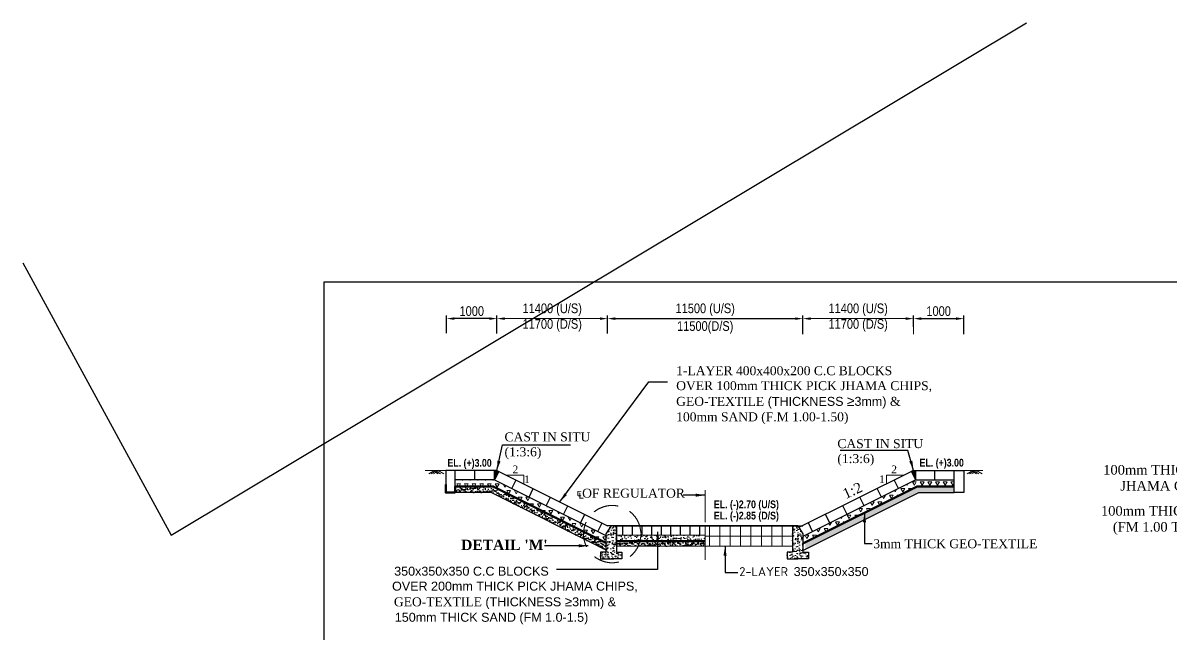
# Model space of a CAD drawing. Extents: x -119161 to 3778985, y -718511 to -30958.
# Drawn here: x 3213595 to 3222557, y -256613 to -251844 of the extents above; entities that cross this region are included whole.
import ezdxf

# ---------------------------------------------------------------- set-up
doc = ezdxf.new("R2010")
doc.units = 0
doc.header["$MEASUREMENT"] = 0
doc.linetypes.add('CENTER', pattern=[2, 1.25, -0.25, 0.25, -0.25])
doc.linetypes.add('DASHED', pattern=[0.75, 0.5, -0.25])
doc.layers.get('DEFPOINTS').update_dxf_attribs({"linetype": 'CONTINUOUS'})
doc.layers.add('Dim', color=7, linetype='CONTINUOUS', lineweight=9)
doc.layers.add('LINE', color=7, linetype='CONTINUOUS')
doc.styles.add('ARIAL', font='ARIALN.TTF')
doc.styles.add('DIM', font='isocp3.shx')
doc.styles.get("Standard").update_dxf_attribs({"font": 'times.ttf', "height": 250})
doc.styles.add('style1', font='times.ttf')
doc.dimstyles.new('Dim_25', dxfattribs={"dimtxt": 50, "dimasz": 50, "dimexe": 25, "dimexo": 20, "dimgap": 20, "dimtad": 1, "dimdec": 0, "dimzin": 0, "dimdsep": 46, "dimtxsty": 'DIM', "dimcen": 0.09, "dimclrd": 5, "dimclre": 5, "dimclrt": 7, "dimadec": 0, "dimazin": 0, "dimtfac": 1, "dimtdec": 0, "dimtmove": 0, "dimatfit": 3, "dimfxl": 1, "dimtolj": 1, "dimtzin": 0, "dimarcsym": 0})
doc.dimstyles.get("Standard").update_dxf_attribs({"dimtxt": 75, "dimasz": 75, "dimexe": 60, "dimexo": 60, "dimgap": 100, "dimtad": 1, "dimdec": 0, "dimzin": 0, "dimdsep": 46, "dimtxsty": 'style1', "dimcen": 0.09, "dimclrd": 5, "dimclre": 5, "dimadec": 0, "dimazin": 0, "dimtfac": 1, "dimtdec": 0, "dimtofl": 0, "dimtmove": 0, "dimatfit": 3, "dimfxl": 1, "dimtolj": 1, "dimtzin": 0, "dimarcsym": 0})
pattern_1 = [(37.5, (3134132.883, -242982.125), (-0.9449004, 28.9023565), [0, -22.8, 0, -25.5, 0, -24.375]), (7.5, (3134132.883, -242982.125), (26.54665, 42.332191), [0, -12.3, 0, -20.55, 0, -7.875]), (327.5, (3134114.433, -242982.125), (46.712128, 0.084886), [0, -7.5, 0, -27, 0, -35.25]), (317.5, (3134114.433, -242982.125), (45.091899, 13.165133), [0, -3.75, 0, -17.7, 0, -20.25])]

# ---------------------------------------------------------------- blocks, each defined once
blk = doc.blocks.new('*D149')
at = {"layer": 'DEFPOINTS', "color": 0, "lineweight": -2, "ltscale": 50}
for p in [(3220938.9, -254151.5), (3220546.1, -254235.8), (3220938.9, -254291.7)]:
    blk.add_point(p, dxfattribs=at)
at = {"layer": 'Dim', "color": 5, "lineweight": -2, "ltscale": 50}
for p, q in [((3220546.1, -254215.8), (3220546.1, -254126.5)), ((3220606.1, -254151.5), (3220878.9, -254151.5)), ((3220938.9, -254271.7), (3220938.9, -254126.5))]:
    blk.add_line(p, q, dxfattribs=at)
for points in [[(3220606.1, -254141.5), (3220606.1, -254161.5), (3220546.1, -254151.5)], [(3220878.9, -254141.5), (3220878.9, -254161.5), (3220938.9, -254151.5)]]:
    blk.add_solid(points, dxfattribs=at)
at = {"layer": 'Dim', "color": 7, "ltscale": 50, "insert": (3220742.5, -254093.2), "char_height": 50, "attachment_point": 5, "style": 'ARIAL'}
blk.add_mtext('\\A1;{\\H1.5x;1000}', dxfattribs=at)
blk = doc.blocks.new('*D150')
at = {"layer": 'DEFPOINTS', "color": 0, "lineweight": -2, "ltscale": 50}
for p in [(3219682.6, -254151.5), (3218157.9, -254286.5), (3219682.6, -254291.7)]:
    blk.add_point(p, dxfattribs=at)
at = {"layer": 'Dim', "color": 5, "lineweight": -2, "ltscale": 50}
for p, q in [((3218157.9, -254266.5), (3218157.9, -254126.5)), ((3218217.9, -254151.5), (3219622.6, -254151.5)), ((3219682.6, -254271.7), (3219682.6, -254126.5))]:
    blk.add_line(p, q, dxfattribs=at)
for points in [[(3218217.9, -254141.5), (3218217.9, -254161.5), (3218157.9, -254151.5)], [(3219622.6, -254141.5), (3219622.6, -254161.5), (3219682.6, -254151.5)]]:
    blk.add_solid(points, dxfattribs=at)
at = {"layer": 'Dim', "color": 7, "ltscale": 50, "char_height": 50, "attachment_point": 5, "style": 'ARIAL'}
for s, insert in [('\\A1;{\\H1.5x;11500 (U/S)', (3218920.3, -254082.3)), ('\\A1;\\H1.5x;11500(D/S)}', (3218920.3, -254220.7))]:
    blk.add_mtext(s, dxfattribs=dict(at, insert=insert))
blk = doc.blocks.new('*D151')
at = {"layer": 'DEFPOINTS', "color": 0, "lineweight": -2, "ltscale": 50}
for p in [(3216901.7, -254151.5), (3216901.7, -254285.1), (3217294.4, -254286.5)]:
    blk.add_point(p, dxfattribs=at)
at = {"layer": 'Dim', "color": 5, "lineweight": -2, "ltscale": 50}
for p, q in [((3216901.7, -254265.1), (3216901.7, -254126.5)), ((3217234.4, -254151.5), (3216961.7, -254151.5)), ((3217294.4, -254266.5), (3217294.4, -254126.5))]:
    blk.add_line(p, q, dxfattribs=at)
for points in [[(3216961.7, -254141.5), (3216961.7, -254161.5), (3216901.7, -254151.5)], [(3217234.4, -254141.5), (3217234.4, -254161.5), (3217294.4, -254151.5)]]:
    blk.add_solid(points, dxfattribs=at)
at = {"layer": 'Dim', "color": 7, "ltscale": 50, "insert": (3217098, -254093.2), "char_height": 50, "attachment_point": 5, "style": 'ARIAL'}
blk.add_mtext('\\A1;{\\H1.5x;1000}', dxfattribs=at)

msp = doc.modelspace()

# ---------------------------------------------------------------- hatches: boundary and pattern name
at = {"layer": 'LINE', "lineweight": 9}
h = msp.add_hatch(dxfattribs=at)
h.set_pattern_fill('TRIANG', color=256, scale=160, style=0)
h.set_pattern_definition([(60, (2424095.67, 1220345.316), (-30, 51.9615242), [30, -30]), (120, (2424095.67, 1220345.316), (-60, 3e-08), [30, -30]), (0, (2424080.67, 1220371.297), (30, 51.9615242), [30, -30])])
h.paths.add_polyline_path([(3217276.7, -255410.6), (3217999.1, -255771.8, 0.056285), (3217973.5, -255814.9), (3217264.9, -255460.6), (3216969.5, -255460.6), (3216969.5, -255410.6)])
edge = h.paths.add_edge_path()
edge.add_line((3218145.7, -255901), (3218145.7, -255845.1))
edge.add_line((3218145.7, -255845.1), (3217999.1, -255771.8))
edge.add_arc((3218177.1, -255906.8), 223.4, 142.83357, 155.71954)
edge.add_line((3217973.5, -255814.9), (3218145.7, -255901))
h = msp.add_hatch(dxfattribs=at)
h.set_pattern_fill('ANSI31', color=3)
h.set_pattern_definition([(45, (3134132.88295, -242982.12503), (-0.08838834765, 0.08838834765), [])])
h.paths.add_polyline_path([(3217310.2, -255343.5), (3217294.4, -255335.6), (3217276.7, -255335.6), (3217276.7, -255410.6)])
h = msp.add_hatch(dxfattribs=at)
h.set_pattern_fill('TRIANG', color=256, scale=160, style=0)
h.set_pattern_definition([(60, (3138383.225, -243552.89), (-30, 51.961524), [30, -30]), (120, (3138383.225, -243552.89), (-60, 3e-08), [30, -30]), (0, (3138368.225, -243526.91), (30, 51.961524), [30, -30])])
h.paths.add_polyline_path([(3219702.6, -255841.2), (3219702.6, -255897.1), (3220575.7, -255460.6), (3220863.9, -255460.6), (3220863.9, -255410.6), (3220563.9, -255410.6)])
h = msp.add_hatch(dxfattribs=at)
h.set_pattern_fill('ANSI31', color=3)
h.set_pattern_definition([(45, (3138883.53635, -242982.12503), (-0.08838834765, 0.08838834765), [])])
h.paths.add_polyline_path([(3220563.9, -255335.6), (3220546.1, -255335.6), (3220530.3, -255343.5), (3220563.9, -255410.6)])
at = {"layer": 'LINE'}
h = msp.add_hatch(dxfattribs=at)
h.set_pattern_fill('AR-SAND', color=256, scale=15, style=0)
h.set_pattern_definition(pattern_1)
h.paths.add_polyline_path([(3217260.9, -255469.3), (3216969.5, -255469.3), (3216969.5, -255509.3), (3217251.5, -255509.3), (3217982.4, -255874.8, -0.057486), (3217971.6, -255824.7)])
h = msp.add_hatch(dxfattribs=at)
h.set_pattern_fill('AR-SAND', color=256, scale=15, style=0)
h.set_pattern_definition(pattern_1)
h.paths.add_polyline_path([(3219702.6, -255897.1), (3219702.6, -255951.6), (3220587.3, -255509.3), (3220863.9, -255509.3), (3220863.9, -255460.6), (3220573.9, -255461.5)])
at = {"layer": 'LINE', "lineweight": 9}
h = msp.add_hatch(dxfattribs=at)
h.set_pattern_fill('AR-CONC', color=1, scale=8)
h.set_pattern_definition([(50, (3134120.65, -242982.125), (57.380815, -5.02017), [6, -66]), (355, (3134120.65, -242982.125), (-11.100107, 60.17537), [4.8, -52.8]), (100.451444, (3134125.43, -242982.543), (46.280708, 55.1552), [5.099215, -56.09137]), (46.1842, (3134120.65, -242966.125), (85.379306, -13.24154), [9, -99]), (96.63564, (3134127.76, -242967.23), (74.772956, 77.92949), [7.64883, -84.1371]), (351.18416, (3134120.65, -242966.125), (74.77296, 77.92949), [7.2, -79.2]), (21, (3134128.65, -242970.125), (47.752564, -32.20951), [6, -66]), (326, (3134128.65, -242970.125), (19.465227, 58.012004), [4.8, -52.8]), (71.451445, (3134132.63, -242972.81), (67.21779, 25.802492), [5.099215, -56.09137]), (37.5, (3134120.649, -242982.125), (0.9727884, 26.6315083), [0, -52.16, 0, -53.6, 0, -53]), (7.5, (3134120.649, -242982.125), (21.045563, 31.552937), [0, -30.56, 0, -50.96, 0, -20.2]), (327.5, (3134102.809, -242982.125), (42.705795, -1.80439), [0, -20, 0, -62.4, 0, -82.8]), (317.5, (3134094.81, -242982.125), (46.654894, 8.008399), [0, -26, 0, -41.44, 0, -58.8])])
h.paths.add_polyline_path([(3218145.7, -255831.2), (3218186.2, -255767.4), (3218226.6, -255767.4), (3218226.6, -255973), (3218269.3, -255973), (3218269.3, -256025.2), (3218186.2, -256025.2), (3218103, -256025.2), (3218103, -255973), (3218145.7, -255973)])
h = msp.add_hatch(dxfattribs=at)
h.set_pattern_fill('AR-CONC', color=1, scale=8)
h.set_pattern_definition([(50, (3134132.883, -242982.125), (57.380815, -5.02017), [6, -66]), (355, (3134132.883, -242982.125), (-11.100107, 60.17537), [4.8, -52.8]), (100.451444, (3134137.665, -242982.543), (46.280708, 55.1552), [5.099215, -56.09137]), (46.1842, (3134132.88, -242966.125), (85.379306, -13.24154), [9, -99]), (96.63564, (3134140, -242967.23), (74.772956, 77.92949), [7.64883, -84.1371]), (351.18416, (3134132.88, -242966.125), (74.77296, 77.92949), [7.2, -79.2]), (21, (3134140.883, -242970.125), (47.752564, -32.20951), [6, -66]), (326, (3134140.883, -242970.125), (19.465227, 58.012004), [4.8, -52.8]), (71.451445, (3134144.86, -242972.81), (67.21779, 25.802492), [5.099215, -56.09137]), (37.5, (3134132.883, -242982.125), (0.9727884, 26.6315083), [0, -52.16, 0, -53.6, 0, -53]), (7.5, (3134132.883, -242982.125), (21.045563, 31.552937), [0, -30.56, 0, -50.96, 0, -20.2]), (327.5, (3134115.043, -242982.125), (42.705795, -1.80439), [0, -20, 0, -62.4, 0, -82.8]), (317.5, (3134107.043, -242982.125), (46.654894, 8.008399), [0, -26, 0, -41.44, 0, -58.8])])
h.paths.add_polyline_path([(3219682.6, -255831.2), (3219642.2, -255767.4), (3219601.7, -255767.4), (3219601.7, -255973), (3219559, -255973), (3219559, -256025.2), (3219642.2, -256025.2), (3219725.3, -256025.2), (3219725.3, -255973), (3219682.6, -255973)])
at = {"layer": 'LINE'}
h = msp.add_hatch(dxfattribs=at)
h.set_pattern_fill('AR-SAND', color=256, scale=15, style=0)
h.set_pattern_definition(pattern_1)
h.paths.add_polyline_path([(3217971.6, -255824.7, 0.057486), (3217982.4, -255874.8), (3218137.9, -255952.5), (3218137.9, -255927.2), (3218157.9, -255927.2), (3218157.9, -255917.8)])
at = {"layer": 'LINE', "lineweight": 9}
h = msp.add_hatch(dxfattribs=at)
h.set_pattern_fill('AR-CONC', color=1, scale=8)
h.set_pattern_definition([(50, (3138383.225, -242982.125), (57.380815, -5.02017), [6, -66]), (355, (3138383.225, -242982.125), (-11.100107, 60.17537), [4.8, -52.8]), (100.451444, (3138388.006, -242982.543), (46.280708, 55.1552), [5.099215, -56.09137]), (46.1842, (3138383.225, -242966.125), (85.379306, -13.24154), [9, -99]), (96.63564, (3138390.34, -242967.23), (74.772956, 77.92949), [7.64883, -84.1371]), (351.18416, (3138383.225, -242966.125), (74.77296, 77.92949), [7.2, -79.2]), (21, (3138391.225, -242970.125), (47.752564, -32.20951), [6, -66]), (326, (3138391.225, -242970.125), (19.465227, 58.012004), [4.8, -52.8]), (71.451445, (3138395.204, -242972.81), (67.21779, 25.802492), [5.099215, -56.09137]), (37.5, (3138383.225, -242982.125), (0.9727884, 26.6315083), [0, -52.16, 0, -53.6, 0, -53]), (7.5, (3138383.225, -242982.125), (21.045563, 31.552937), [0, -30.56, 0, -50.96, 0, -20.2]), (327.5, (3138365.385, -242982.125), (42.705795, -1.80439), [0, -20, 0, -62.4, 0, -82.8]), (317.5, (3138357.385, -242982.125), (46.654894, 8.008399), [0, -26, 0, -41.44, 0, -58.8])])
h.paths.add_polyline_path([(3218920.3, -255889.4), (3218920.3, -255842.4), (3218226.6, -255842.4), (3218226.6, -255889.4)])
at = {"layer": 'LINE'}
h = msp.add_hatch(dxfattribs=at)
h.set_pattern_fill('AR-SAND', color=256, scale=15, style=0)
h.set_pattern_definition([(37.5, (3132683.655, -242982.125), (-0.9449004, 28.9023565), [0, -22.8, 0, -25.5, 0, -24.375]), (7.5, (3132683.655, -242982.125), (26.54665, 42.332191), [0, -12.3, 0, -20.55, 0, -7.875]), (327.5, (3132665.205, -242982.125), (46.712128, 0.084886), [0, -7.5, 0, -27, 0, -35.25]), (317.5, (3132665.205, -242982.125), (45.091899, 13.165133), [0, -3.75, 0, -17.7, 0, -20.25])])
h.paths.add_polyline_path([(3218920.3, -255927.2), (3218920.3, -255889.4), (3218226.6, -255889.4), (3218226.6, -255927.2)])

# ---------------------------------------------------------------- linework, layer by layer
at = {"layer": 'Dim', "color": 5, "ltscale": 50}
for p, q in [((3217294.4, -254265.1), (3217294.4, -254126.5)), ((3217354.4, -254151.5), (3218097.9, -254151.5)), ((3218157.9, -254266.5), (3218157.9, -254126.5)), ((3219682.6, -254271.7), (3219682.6, -254126.5)), ((3220486.1, -254151.5), (3219742.6, -254151.5)), ((3220546.1, -254271.7), (3220546.1, -254126.5))]:
    msp.add_line(p, q, dxfattribs=at)
for points in [[(3218920.3, -255848.3), (3218953.8, -255848.3), (3218953.8, -255767.4), (3218920.3, -255767.4)], [(3218953.8, -255848.3), (3219034.8, -255848.3), (3219034.8, -255767.4), (3218953.8, -255767.4)], [(3219115.8, -255848.3), (3219034.8, -255848.3), (3219034.8, -255767.4), (3219115.8, -255767.4)], [(3219115.8, -255848.3), (3219196.7, -255848.3), (3219196.7, -255767.4), (3219115.8, -255767.4)], [(3219277.7, -255848.3), (3219196.7, -255848.3), (3219196.7, -255767.4), (3219277.7, -255767.4)], [(3219277.7, -255848.3), (3219358.7, -255848.3), (3219358.7, -255767.4), (3219277.7, -255767.4)], [(3219358.7, -255848.3), (3219439.7, -255848.3), (3219439.7, -255767.4), (3219358.7, -255767.4)], [(3219520.7, -255848.3), (3219439.7, -255848.3), (3219439.7, -255767.4), (3219520.7, -255767.4)], [(3219520.7, -255848.3), (3219601.7, -255848.3), (3219601.7, -255767.4), (3219520.7, -255767.4)], [(3218920.3, -255848.3), (3218953.8, -255848.3), (3218953.8, -255927.2), (3218920.3, -255927.2)], [(3218953.8, -255848.3), (3219034.8, -255848.3), (3219034.8, -255927.2), (3218953.8, -255927.2)], [(3219115.8, -255848.3), (3219034.8, -255848.3), (3219034.8, -255927.2), (3219115.8, -255927.2)], [(3219115.8, -255848.3), (3219196.7, -255848.3), (3219196.7, -255927.2), (3219115.8, -255927.2)], [(3219277.7, -255848.3), (3219196.7, -255848.3), (3219196.7, -255927.2), (3219277.7, -255927.2)], [(3219277.7, -255848.3), (3219358.7, -255848.3), (3219358.7, -255927.2), (3219277.7, -255927.2)], [(3219358.7, -255848.3), (3219439.7, -255848.3), (3219439.7, -255927.2), (3219358.7, -255927.2)], [(3219520.7, -255848.3), (3219439.7, -255848.3), (3219439.7, -255927.2), (3219520.7, -255927.2)], [(3219520.7, -255848.3), (3219601.7, -255848.3), (3219601.7, -255927.2), (3219520.7, -255927.2)]]:
    msp.add_lwpolyline(points, close=True, dxfattribs=at)
for points in [[(3217354.4, -254141.5), (3217354.4, -254161.5), (3217294.4, -254151.5)], [(3218097.9, -254141.5), (3218097.9, -254161.5), (3218157.9, -254151.5)], [(3219742.6, -254141.5), (3219742.6, -254161.5), (3219682.6, -254151.5)], [(3220486.1, -254141.5), (3220486.1, -254161.5), (3220546.1, -254151.5)]]:
    msp.add_solid(points, dxfattribs=at)
at = {"layer": 'LINE', "color": 0, "linetype": 'ByBlock', "lineweight": -2}
for p, q in [((3214751.5, -255840.8), (3221428, -251844.1)), ((3213594.7, -253715.8), (3214751.5, -255840.8))]:
    msp.add_line(p, q, dxfattribs=at)
at = {"layer": 'LINE', "lineweight": 13}
msp.add_line((3216734, -255335.6), (3216969.5, -255335.6), dxfattribs=at)
at = {"layer": 'LINE', "color": 8, "lineweight": 13}
for p, q in [((3216807.6, -255335.6), (3216763.1, -255361.9)), ((3216826.2, -255335.6), (3216781.7, -255361.9)), ((3216790.6, -255335.6), (3216835.1, -255361.9)), ((3216844.9, -255335.6), (3216800.4, -255361.9)), ((3216809.2, -255335.6), (3216853.7, -255361.9)), ((3216836.1, -255335.6), (3216880.6, -255361.9)), ((3221010, -255335.6), (3220965.5, -255361.9)), ((3221028.6, -255335.6), (3220984.1, -255361.9)), ((3220993, -255335.6), (3221037.5, -255361.9)), ((3221047.3, -255335.6), (3221002.8, -255361.9)), ((3221011.6, -255335.6), (3221056.1, -255361.9)), ((3221038.5, -255335.6), (3221083, -255361.9))]:
    msp.add_line(p, q, dxfattribs=at)
at = {"layer": 'LINE'}
for p, q in [((3217294.4, -255335.6), (3216969.5, -255335.6)), ((3216969.5, -255509.3), (3216969.5, -255335.6)), ((3216969.5, -255410.6), (3216969.5, -255335.6)), ((3217276.7, -255410.6), (3216969.5, -255410.6)), ((3217123.1, -255410.6), (3217123.1, -255335.6)), ((3217276.7, -255410.6), (3217276.7, -255335.6)), ((3217276.7, -255410.6), (3217276.7, -255335.6)), ((3217276.7, -255410.6), (3217310.2, -255343.5)), ((3217276.7, -255410.6), (3218145.7, -255845.1)), ((3217294.4, -255335.6), (3218157.9, -255767.4)), ((3217410.9, -255477.7), (3217444.4, -255410.6)), ((3220546.1, -255335.6), (3219651.9, -255782.7)), ((3220563.9, -255410.6), (3219682.6, -255851.2)), ((3220429.7, -255477.7), (3220396.1, -255410.6)), ((3220563.9, -255410.6), (3220530.3, -255343.5)), ((3220546.1, -255335.6), (3220863.9, -255335.6)), ((3220563.9, -255410.6), (3220563.9, -255335.6)), ((3220563.9, -255410.6), (3220863.9, -255410.6)), ((3220711.5, -255410.6), (3220711.5, -255335.6)), ((3220863.9, -255509.3), (3220863.9, -255335.6)), ((3220863.9, -255410.6), (3220863.9, -255335.6)), ((3220863.9, -255335.6), (3220938.9, -255335.6)), ((3217545, -255544.8), (3217578.6, -255477.7)), ((3220575.7, -255460.6), (3219682.6, -255907.1)), ((3220295.5, -255544.8), (3220262, -255477.7)), ((3220575.7, -255460.6), (3220863.9, -255460.6)), ((3217251.5, -255509.3), (3216969.5, -255509.3)), ((3217251.5, -255509.3), (3218145.7, -255956.4)), ((3217679.2, -255611.9), (3217712.7, -255544.8)), ((3220161.4, -255611.9), (3220127.8, -255544.8)), ((3217813.3, -255678.9), (3217846.9, -255611.9)), ((3217947.5, -255746), (3217981.1, -255678.9)), ((3219893, -255746), (3219859.5, -255678.9)), ((3220027.2, -255678.9), (3219993.7, -255611.9)), ((3218081.7, -255813.1), (3218115.2, -255746)), ((3219642.2, -255767.4), (3218157.9, -255767.4)), ((3218198.4, -255767.4), (3219682.6, -255767.4)), ((3218226.6, -255927.2), (3218226.6, -255767.4)), ((3218226.6, -255767.4), (3218226.6, -255927.2)), ((3218226.6, -255842.4), (3218226.6, -255767.4)), ((3218278.1, -255842.4), (3218278.1, -255767.4)), ((3218353.1, -255842.4), (3218353.1, -255767.4)), ((3218428.1, -255842.4), (3218428.1, -255767.4)), ((3218503.1, -255842.4), (3218503.1, -255767.4)), ((3218578.1, -255842.4), (3218578.1, -255767.4)), ((3218653.1, -255842.4), (3218653.1, -255767.4)), ((3218728.1, -255842.4), (3218728.1, -255767.4)), ((3218803.1, -255842.4), (3218803.1, -255767.4)), ((3218878.1, -255842.4), (3218878.1, -255767.4)), ((3218878.1, -255842.4), (3218878.1, -255767.4)), ((3219758.9, -255813.1), (3219725.3, -255746))]:
    msp.add_line(p, q, dxfattribs=at)
at = {"layer": 'LINE', "color": 13, "lineweight": 50}
for q in [(3216969.5, -255460.6), (3218145.7, -255901)]:
    msp.add_line((3217264.9, -255460.6), q, dxfattribs=at)
at = {"layer": 'LINE', "lineweight": 9}
for p, q in [((3218226.6, -255842.4), (3218920.3, -255842.4)), ((3218226.6, -255842.4), (3218226.6, -255842.4)), ((3218920.3, -255889.4), (3218226.6, -255889.4)), ((3218246.6, -255927.2), (3218226.6, -255927.2)), ((3219115.8, -255927.2), (3218246.6, -255927.2))]:
    msp.add_line(p, q, dxfattribs=at)
at = {"layer": 'LINE'}
for points in [[(3229445.1, -263408.8), (3215946.6, -263408.8), (3215946.6, -253863.4), (3229445.1, -253863.4)], [(3216969.5, -255335.6), (3216894.5, -255335.6), (3216894.5, -255509.3), (3216969.5, -255509.3)], [(3220863.9, -255335.6), (3220938.9, -255335.6), (3220938.9, -255509.3), (3220863.9, -255509.3)]]:
    msp.add_lwpolyline(points, close=True, dxfattribs=at)
at = {"layer": 'LINE', "color": 0, "lineweight": 9}
for points in [[(3217367.2, -255372), (3217505.3, -255372), (3217505.3, -255441)], [(3220473.3, -255372), (3220335.3, -255372), (3220335.3, -255441)]]:
    msp.add_lwpolyline(points, dxfattribs=at)
at = {"layer": 'LINE', "lineweight": 13}
msp.add_lwpolyline([(3220863.9, -255335.6), (3221087.8, -255335.6)], dxfattribs=at)
at = {"layer": 'LINE', "color": 13, "lineweight": 9}
for points in [[(3220938.9, -255398.1), (3220938.9, -255509.3), (3220863.9, -255509.3)], [(3220863.9, -255460.6), (3220863.9, -255509.3)]]:
    msp.add_lwpolyline(points, dxfattribs=at)
at = {"layer": 'LINE', "color": 13, "lineweight": 50}
for points in [[(3216894.5, -255446.8), (3216894.5, -255509.3), (3216969.5, -255509.3)], [(3216969.5, -255460.6), (3216969.5, -255509.3)], [(3220863.9, -255460.6), (3220575.7, -255460.6), (3219682.6, -255907.1)], [(3218226.6, -255889.4), (3218920.3, -255889.4)]]:
    msp.add_lwpolyline(points, dxfattribs=at)
at = {"layer": 'LINE', "color": 1, "linetype": 'CENTER', "lineweight": 9, "ltscale": 200}
msp.add_lwpolyline([(3218920.3, -255490.8), (3218920.3, -256032.7)], dxfattribs=at)
at = {"layer": 'LINE'}
for points in [[(3219682.6, -255961.6), (3220587.3, -255509.3), (3220863.9, -255509.3)], [(3218186.2, -255767.4), (3218145.7, -255831.2)], [(3218226.6, -255767.4), (3218226.6, -255973), (3218269.3, -255973), (3218269.3, -256025.2), (3218186.2, -256025.2)], [(3219601.7, -255767.4), (3219601.7, -255973), (3219559, -255973), (3219559, -256025.2), (3219642.2, -256025.2)], [(3219642.2, -255767.4), (3219682.6, -255831.2)], [(3218145.7, -255831.2), (3218145.7, -255973), (3218103, -255973), (3218103, -256025.2), (3218206.2, -256025.2)], [(3219682.6, -255831.2), (3219682.6, -255973), (3219725.3, -255973), (3219725.3, -256025.2), (3219622.2, -256025.2)]]:
    msp.add_lwpolyline(points, dxfattribs=at)
at = {"layer": 'LINE', "lineweight": 9}
msp.add_lwpolyline([(3218920.3, -255842.4), (3218226.6, -255842.4), (3218226.6, -255889.4), (3218920.3, -255889.4)], dxfattribs=at)
at = {"layer": 'LINE', "color": 1, "linetype": 'DASHED', "lineweight": 9, "ltscale": 400}
msp.add_circle((3218194.2, -255833.3), 223.6, dxfattribs=at)

# ---------------------------------------------------------------- texts
at = {"layer": 'Dim', "color": 7, "ltscale": 50, "attachment_point": 5, "style": 'ARIAL'}
for s, insert, char_height in [('\\A1;{\\H1.5x;11400 (U/S)}', (3217726.1, -254082.4), 50), ('\\A1;{\\H1.5x;11400 (U/S)}', (3220114.4, -254082.4), 50), ('\\A1;11700 (D/S)', (3217726.1, -254204.3), 75), ('\\A1;11700 (D/S)', (3220114.4, -254204.3), 75)]:
    msp.add_mtext(s, dxfattribs=dict(at, insert=insert, char_height=char_height))
at = {"layer": 'LINE', "color": 0, "char_height": 70, "attachment_point": 4}
for s, insert, width in [('{\\fTimes New Roman|b0|i0|c0|p18;1-LAYER 400x400x200 C.C BLOCKS\\POVER 100mm THICK PICK JHAMA CHIPS,\\PGEO-TEXTILE\\fArial|b0|i0|c0|p34; \\C7;(THICKNESS \\H1.083x;\\C0;≥\\H0.9231x;\\C7;3mm)\\C0; \\fTimes New Roman|b0|i0|c0|p18;&\\H1x; \\P100mm SAND (F.M 1.00-1.50)}', (3218693.8, -254749.2), 1981.072), ('{\\fTimes New Roman|b0|i0|c0|p18;CAST IN SITU\\P(1:3:6)}', (3217353.8, -255144.2), 1833.557), ('{\\fTimes New Roman|b0|i0|c0|p18;CAST IN SITU\\P(1:3:6)}', (3219952.1, -255196.8), 1833.557), ('{\\fTimes New Roman|b0|i0|c0|p18;3mm THICK GEO-TEXTILE }', (3220232.5, -255908.7), 1922.338), ('{\\fArial|b0|i0|c0|p34;                 350x350x350 C.C BLOCKS\\P\\pi445.2;OVER 200mm THICK PICK JHAMA CHIPS,\\P\\pi195.3;\\fTimes New Roman|b0|i0|c0|p18;          GEO-TEXTILE\\fArial|b0|i0|c0|p34; \\C7;(THICKNESS \\H1.083x;\\C0;≥\\H0.9231x;\\C7;3mm)\\C0; & \\P          150mm THICK SAND (FM 1.0-1.5)}', (3216030.7, -256312.9), 3327.838)]:
    msp.add_mtext(s, dxfattribs=dict(at, insert=insert, width=width))
at = {"layer": 'LINE', "color": 4}
for s, insert, char_height, width, attachment_point in [('\\pi-120,l180,t180,240;{\\fArial Narrow|b1|i0|c0|p34;\\C6;EL.^I(+)3.00}', (3217050.8, -255286.4), 60, 709.959, 5), ('{\\fArial Narrow|b1|i0|c0|p34; }2', (3217429, -255327.9), 60, 99.626, 5), ('{\\fArial Narrow|b1|i0|c0|p34; }2', (3220385.4, -255327.9), 60, 99.626, 5), ('\\pi-120,l180,t180,240;{\\fArial Narrow|b1|i0|c0|p34;\\C6;EL.^I(+)3.00}', (3220736.3, -255284.6), 60, 709.959, 5), ('{\\fTimes New Roman|b0|i0|c0|p18;\\C0;100mm THICK PICK \\PJHAMA CHIPS\\P\\C4;\\P} ', (3222530.5, -255519.2), 75, 1432.575, 5), ('{\\fArial Narrow|b1|i0|c0|p34; }1', (3217520, -255405.5), 60, 92.485, 5), ('{\\fArial Narrow|b1|i0|c0|p34; }1', (3220289.6, -255405.5), 60, 92.485, 5), ('\\pi-120,l180,t180,240;{\\fArial Narrow|b1|i0|c0|p34;\\C6;EL.^I(-)2.70 (U/S)}', (3219211.7, -255609.8), 60, 1303.807, 5), ('\\pi-120,l180,t180,240;{\\fArial Narrow|b1|i0|c0|p34;\\C6;EL.^I(-)2.85 (D/S)}', (3219211.7, -255697.7), 60, 1303.807, 5), ('{\\fTimes New Roman|b0|i0|c0|p18;\\C0;100mm THICK SAND \\P(FM 1.00 TO 1.50)\\P\\C4;\\P} ', (3222538.1, -255851.2), 75, 1432.575, 5), ("{\\fTimes New Roman|b1|i0|c0|p18;\\C6;DETAIL 'M'}", (3217015.4, -255917.3), 80, 776.118, 4)]:
    msp.add_mtext(s, dxfattribs=dict(at, insert=insert, char_height=char_height, width=width, attachment_point=attachment_point))
at = {"layer": 'LINE', "color": 0, "char_height": 70, "attachment_point": 4}
for s, insert in [('{\\fISOCPEUR|b0|i0|c0|p34;℄\\fTimes New Roman|b0|i0|c0|p18;OF REGULATOR}', (3217915.2, -255517.1)), ('{\\fISOCPEUR|b0|i0|c0|p34;2-LAYER \\fArial|b0|i0|c0|p34;350\\fISOCPEUR|b0|i0|c0|p34;x\\fArial|b0|i0|c0|p34;350\\fISOCPEUR|b0|i0|c0|p34;x\\fArial|b0|i0|c0|p34;350}', (3219186.3, -256126.2))]:
    msp.add_mtext(s, dxfattribs=dict(at, insert=insert))
at = {"layer": 'LINE', "color": 4, "insert": (3220058.5, -255498.4), "char_height": 80, "width": 391.386, "attachment_point": 5, "rotation": 24.83692}
msp.add_mtext('{\\fArial Narrow|b1|i0|c0|p34; }1:2', dxfattribs=at)

# ---------------------------------------------------------------- dimensions: what is measured, and where the dimension line sits
at = {"layer": 'Dim', "ltscale": 50}
dim = msp.add_linear_dim(base=(3216901.7, -254151.5), p1=(3217294.4, -254286.5), p2=(3216901.7, -254285.1), text='{\\H1.5x;1000}', dimstyle='Dim_25', override={"dimtxt": 50, "dimasz": 60, "dimtxsty": 'ARIAL'}, dxfattribs=at)
dim.commit()
dim.dimension.update_dxf_attribs({"geometry": '*D151', "text_midpoint": (3217098, -254093.2)})
for base, p1, p2, text, picture, middle in [((3219682.6, -254151.5), (3218157.9, -254286.5), (3219682.6, -254291.7), '{\\H1.5x;11500 (U/S)\\X\\H1.5x;11500(D/S)}', '*D150', (3218920.3, -254151.5)), ((3220938.9, -254151.5), (3220546.1, -254235.8), (3220938.9, -254291.7), '{\\H1.5x;1000}', '*D149', (3220742.5, -254093.2))]:
    dim = msp.add_linear_dim(base=base, p1=p1, p2=p2, angle=180, text=text, dimstyle='Dim_25', override={"dimasz": 60, "dimtxsty": 'ARIAL'}, dxfattribs=at)
    dim.commit()
    dim.dimension.update_dxf_attribs({"geometry": picture, "text_midpoint": middle})

# ---------------------------------------------------------------- leaders
at = {"layer": 'LINE', "color": 5, "lineweight": 9}
for points, override in [([(3217786.2, -255581.5), (3218480.6, -254646), (3218626, -254646)], {"dimgap": 2, "dimtad": 0, "dimfxl": 7}), ([(3217294.4, -255335.6), (3217338.9, -255137), (3217868, -255137)], {"dimtad": 0, "dimfxl": 7}), ([(3220546.1, -255335.6), (3220501.6, -255180.1), (3219972.6, -255180.1)], {"dimtad": 0, "dimfxl": 7}), ([(3218920.3, -255529.3), (3218748.6, -255529.3)], {"dimtad": 0, "dimfxl": 7}), ([(3220164.1, -255666.4), (3220164.1, -255906.6), (3220224.8, -255906.6)], {"dimgap": 2, "dimtad": 0, "dimfxl": 7}), ([(3218548.3, -255815.2), (3218548.3, -256108.5), (3217759.7, -256108.5)], {"dimtad": 0, "dimfxl": 7}), ([(3218006.4, -255924.4), (3217666.4, -255924.4)], {"dimtad": 0, "dimfxl": 7}), ([(3219075.3, -255927.2), (3219075.3, -256133.3), (3219175.4, -256133.3)], {"dimtad": 0, "dimfxl": 7})]:
    msp.add_leader(points, dimstyle='Standard', override=override, dxfattribs=at)

doc.saveas('drawing.dxf')
